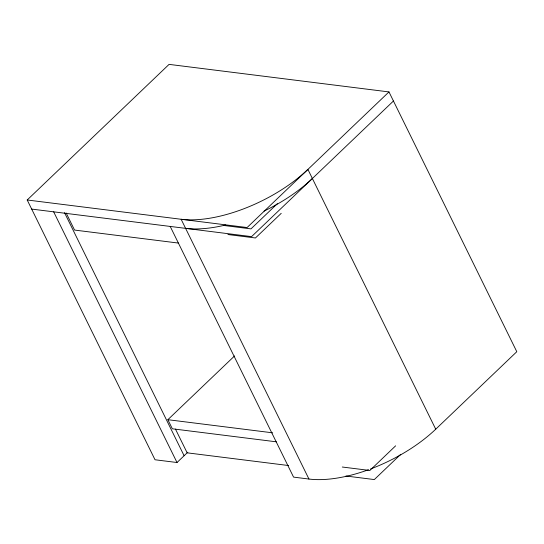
<?xml version="1.0" encoding="UTF-8"?>
<svg xmlns="http://www.w3.org/2000/svg" width="544" height="544" viewBox="0 0 544 544"><rect width="100%" height="100%" fill="white"/><g stroke="black" fill="none" stroke-linecap="round" stroke-linejoin="round"><path stroke-width="0.82" d="M187.782 452.22L177.018 462.516L155.026 459.762L27.2 199.988L169.075 64.376L388.974 91.922L516.8 351.703L435.73 429.196A97.566 44.445 -26.2 0 1 370.593 468.955M388.974 91.922L247.098 227.535L27.2 199.988M277.372 203.653L250.974 228.881L223.414 225.427M393.448 101.014L251.573 236.626L31.674 209.08M281.228 213.33L255.449 237.973L227.888 234.525M276.311 441.816L172.339 428.788L167.865 419.696L234.566 355.939M395.631 445.828L369.852 470.472L342.292 467.024M400.724 454.335L374.326 479.563L345.93 476.007M178.527 243.086L74.555 230.064L66.15 212.99M167.865 419.696L272.673 432.827M288.606 465.542L187.15 452.832L175.46 429.08M368.485 469.737A97.566 44.445 -26.2 0 1 308.958 479.046L293.563 477.115L170.211 226.433M435.73 429.196L307.904 169.415A97.566 44.445 -26.2 0 1 181.132 219.273L308.958 479.046M64.505 212.67L184.11 455.736M53.666 211.834L177.018 462.516M312.378 178.507A97.566 44.445 -26.2 0 1 264.037 211.092M225.59 224.992A97.566 44.445 -26.2 0 1 185.606 228.364"/></g></svg>
